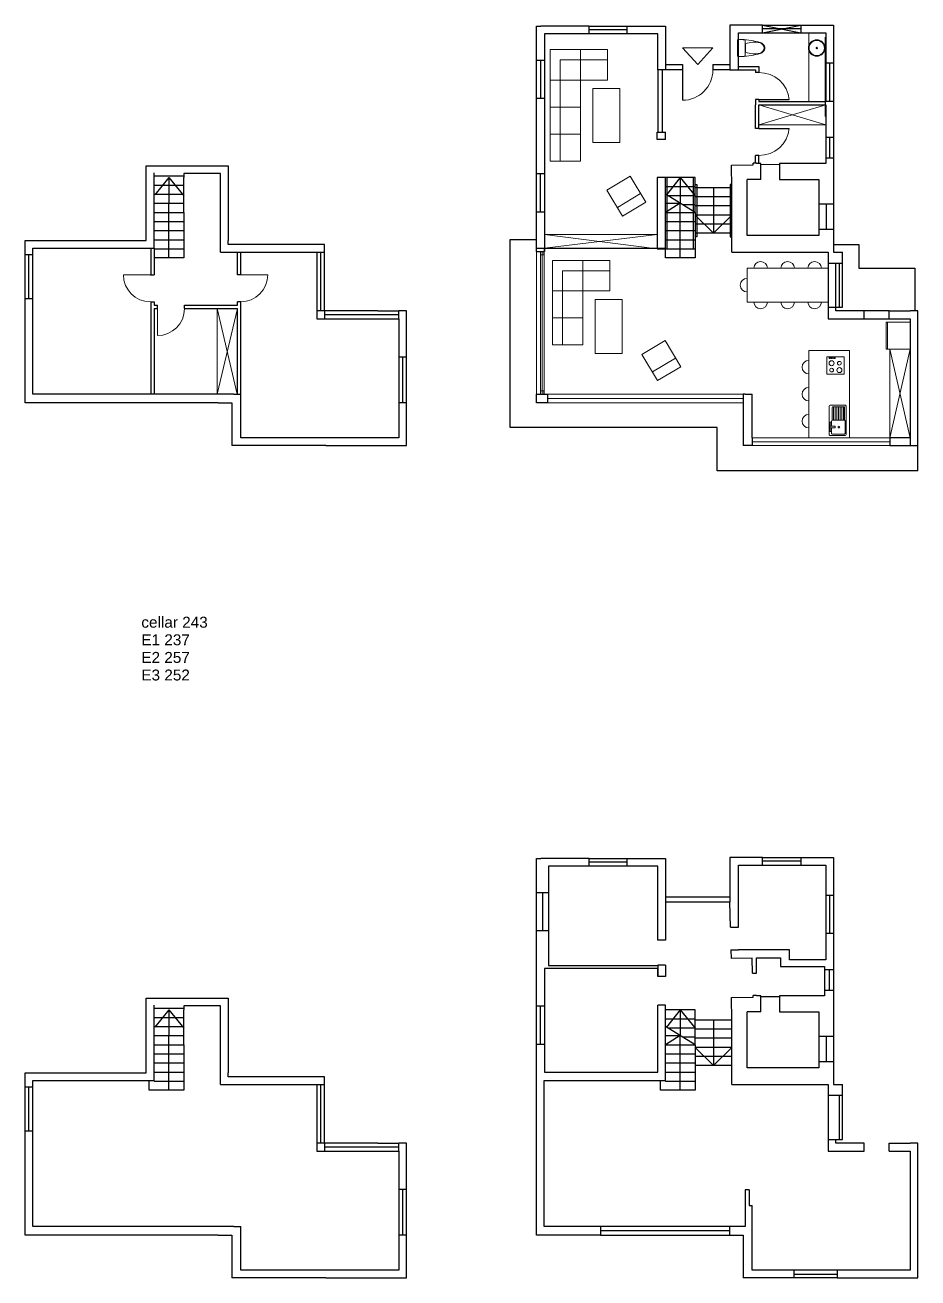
# Model space of a CAD drawing. Header units: millimetres. Extents: x -627 to 20370, y 1538 to 15679.
# Drawn here: x 380 to 3024, y 1613 to 5325 of the extents above; entities that cross this region are included whole.
import ezdxf

# ---------------------------------------------------------------- set-up
doc = ezdxf.new("R2010")
doc.units = ezdxf.units.MM
for name, color, linetype, lineweight in [('A730G3', 7, 'Continuous', 0), ('A732G3', 7, 'Continuous', 0), ('blue', 160, 'Continuous', 5), ('new', 3, 'Continuous', 30)]:
    doc.layers.add(name, color=color, linetype=linetype, lineweight=lineweight)
doc.layers.add('Hidden', color=5, linetype='Continuous')
doc.styles.get("Standard").update_dxf_attribs({"font": 'Arial.ttf'})

# ---------------------------------------------------------------- blocks, each defined once
blk = doc.blocks.new('*B5')
at = {"layer": 'A732G3', "color": 0, "linetype": 'ByBlock'}
for p, q in [((-419.999131, 0), (419.999131, 0)), ((-449.999129, -30.010417), (-449.846351, -470.010417)), ((-405.000869, -95), (-405.000869, -445)), ((-405.000869, -96.530757), (-405.000869, -100)), ((-217.622859, -75), (-385.000869, -75)), ((-57.831566, -19.322343), (-327.831566, -19.322343)), ((-327.831566, -19.322343), (-327.831566, -56.792912)), ((-327.831566, -56.792912), (-217.622859, -56.792912)), ((-175.732249, -25.788262), (-217.622859, -25.788262)), ((-217.622859, -25.788262), (-217.622859, -180.862354)), ((-217.622859, -180.862354), (-175.732249, -180.862354)), ((-175.732249, -180.862354), (-175.732249, -25.788262)), ((-175.732249, -56.792912), (-57.831566, -56.792912)), ((-175.732249, -75), (-27.566629, -75)), ((-57.831566, -56.792912), (-57.831566, -19.322343)), ((-27.566629, -75), (-19.441629, -75)), ((0.406493, -92.539906), (377.033637, -92.539906)), ((0.558371, -95), (0.558371, -425)), ((0.558371, -95.000004), (0.558371, -100)), ((405.158637, -125), (0.558371, -125)), ((0.558371, -175), (405.158637, -175)), ((405.158637, -225), (0.558371, -225)), ((405.158637, -275), (0.558371, -275)), ((0.558371, -325), (405.158637, -325)), ((377.033637, -92.539906), (385.158637, -92.539906)), ((405.158637, -112.539906), (405.158637, -117.539906)), ((405.158637, -117.539906), (405.158637, -431.040681)), ((449.999131, -30), (449.999131, -470)), ((419.999131, -500), (-419.846353, -500)), ((-405.000869, -450), (-405.000869, -445)), ((-405.000869, -450), (-405.000869, -455)), ((-385.000869, -475), (-376.875869, -475)), ((-385.00085, -475), (-27.566629, -475)), ((-27.566629, -475), (-19.441629, -475)), ((377.033637, -456.040681), (0.531277, -456.040681)), ((405.158637, -375), (0.558371, -375)), ((0.558371, -425), (405.158637, -425)), ((0.558371, -425), (0.558371, -455)), ((0.558371, -450), (0.558371, -455)), ((385.158637, -456.040681), (377.033637, -456.040681)), ((405.158637, -431.040681), (405.158637, -436.040681))]:
    blk.add_line(p, q, dxfattribs=at)
blk.add_circle((-199.709114, -289.849898), 26.039807, dxfattribs=at)
for centre, radius, start, end in [((-419.999131, -30), 30, 90, 180.0198944444), ((-385.000869, -95), 20, 90, 180), ((-19.441629, -95), 20, 0, 90), ((385.158637, -112.539906), 20, 0, 90), ((419.999131, -30), 30, 0, 90), ((-419.846353, -470), 30, 180.0198944444, 270), ((-385.000869, -455), 20, 180, 270), ((-19.441629, -455), 20, 270, 0), ((385.158637, -436.040681), 20, 270, 0), ((419.999131, -470), 30, 270, 0)]:
    blk.add_arc(centre, radius, start, end, dxfattribs=at)
blk = doc.blocks.new('KITCHEN0004')
at = {"color": 0, "linetype": 'ByBlock'}
blk.add_blockref('*B5', (0, 0), dxfattribs=at)
blk = doc.blocks.new('*B7')
at = {"layer": 'A730G3', "color": 0, "linetype": 'ByBlock'}
for p, q in [((-255, 0), (-255, -510)), ((255, 0), (-255, 0)), ((255, -510), (255, 0)), ((-255, -510), (255, -510))]:
    blk.add_line(p, q, dxfattribs=at)
for centre, radius in [((-137.67705, -142.60926), 74.052), ((-137.67705, -372.10926), 55.539), ((66.32295, -372.10926), 74.052), ((66.32295, -142.60926), 55.539), ((219.32295, -280.30518), 12.75), ((219.32295, -331.30518), 12.75), ((219.32295, -382.30518), 12.75), ((219.32295, -433.30518), 12.75)]:
    blk.add_circle(centre, radius, dxfattribs=at)
blk = doc.blocks.new('KITCHEN0017')
at = {"color": 0, "linetype": 'ByBlock'}
blk.add_blockref('*B7', (0, 0), dxfattribs=at)
blk = doc.blocks.new('toilete')
at = {"linetype": 'Continuous'}
for p, q in [((24.5, 0), (-24.5, 0)), ((23.3, -22.5), (-23.3, -22.5)), ((-12, -23.5), (12, -23.5))]:
    blk.add_line(p, q, dxfattribs=at)
blk.add_lwpolyline([(23.3, -22.5), (24.5, -16.8), (25.2, -11.4), (25.2, -5.6), (24.5, 0)])
for start, end in [(170.5377, 187.7399), (187.7399, 195.822)]:
    blk.add_arc((26.2, -8.5), 51.5, start, end, dxfattribs=at)
for centre, radius, start, end in [((177.4, -7.8), 202.5, 181.2224, 197.2477), ((49.8, -49.3), 66.9, 157.3737, 194.7786), ((-49.8, -49.3), 66.9, 345.2214, 22.6263), ((-177.4, -7.8), 202.5, 342.7523, 358.7776), ((1.4, -62.5), 18.2, 197.2477, 249.5476), ((2.6, -61.7), 18.1, 194.7786, 226.8543), ((-1.4, -62.5), 18.2, 290.4524, 342.7523), ((-2.6, -61.7), 18.1, 313.1457, 345.2214), ((0, -64.5), 14.3, 226.8543, 313.1457), ((0, -66.1), 14.3, 249.5476, 290.4524)]:
    blk.add_arc(centre, radius, start, end)

msp = doc.modelspace()

# ---------------------------------------------------------------- linework, layer by layer
for p, q in [((2050.5, 5321.7), (1907.5, 5321.7)), ((1918.5, 5298.7), (1918.5, 4883.7)), ((2050.5, 5298.7), (1918.5, 5298.7)), ((2493.2, 5191.7), (2493.2, 5301.7)), ((2493.2, 5301.7), (2564.2, 5301.7)), ((2564.2, 5301.7), (2677.2, 5301.7)), ((2677.2, 5301.7), (2751.2, 5301.7)), ((2749.5, 5288.7), (2749.5, 5243.7)), ((2751.2, 5301.7), (2751.2, 5211.7)), ((2749.5, 5243.7), (2749.5, 5104.7)), ((1918.5, 5219.7), (1894.5, 5219.7)), ((2751.2, 5211.7), (2751.2, 5098.7)), ((2327, 5191.7), (2276.5, 5191.7)), ((2467.5, 5191.7), (2417, 5191.7)), ((2749.5, 5104.7), (2749.5, 5053.7)), ((2751.2, 5088.7), (2751.2, 4914.9)), ((2276.5, 4985.7), (2251.5, 4985.7)), ((2276.5, 4985.7), (2276.5, 5007.7)), ((2471.9, 4909.7), (2535.9, 4910.9)), ((2473.2, 4842.7), (2471.9, 4909.7)), ((2535.9, 4910.9), (2535.8, 4915.9)), ((2751.2, 4914.9), (2614.5, 4914.9)), ((2614.5, 4914.9), (2614.5, 4866.9)), ((762.1, 4663.7), (762.1, 4886.7)), ((762.1, 4877.7), (850.1, 4877.7)), ((1918.5, 4883.7), (1918.5, 4770.7)), ((1918.5, 4770.7), (1918.5, 4653.7)), ((1424.7, 4477.7), (1486.7, 4477.7)), ((3001.2, 4454.7), (3001.2, 4078.7)), ((952.1, 4205.7), (992.1, 4205.7)), ((992.1, 4205.7), (992.1, 4101.7)), ((1894.5, 4205.7), (1894.5, 4230.7)), ((1894.5, 4230.7), (1927.5, 4230.7)), ((1927.5, 4205.7), (1894.5, 4205.7)), ((1927.5, 4230.7), (1927.5, 4205.7)), ((2050.5, 2855.9), (1907.5, 2855.9)), ((2467.5, 2725.9), (2276.5, 2725.9)), ((2468.9, 2651.9), (2467.5, 2725.8)), ((2533.7, 2560.1), (2470.7, 2558.9)), ((2534.5, 2516.1), (2533.7, 2560.1)), ((2535.9, 2445.1), (2535.8, 2450.1)), ((762.1, 2197.9), (762.1, 2420.9)), ((2471.9, 2443.9), (2535.9, 2445.1)), ((2473.2, 2376.9), (2471.9, 2443.9)), ((762.1, 2411.9), (850.1, 2411.9)), ((1424.7, 2011.9), (1486.7, 2011.9)), ((2524.5, 1873.9), (2524.5, 1827.9)), ((2524.5, 1827.9), (2533.2, 1827.9)), ((952.1, 1739.9), (992.1, 1739.9)), ((992.1, 1739.9), (992.1, 1635.9))]:
    msp.add_line(p, q)
for points in [[(1894.5, 4653.7), (1894.5, 5321.7), (1907.5, 5321.7)], [(2163.5, 5298.7), (2050.5, 5298.7), (2050.5, 5321.7), (2163.5, 5321.7)], [(2163.5, 5310.2), (2050.5, 5310.2)], [(2253.5, 5191.7), (2253.5, 5298.7), (2163.5, 5298.7), (2163.5, 5321.7), (2253.5, 5321.7)], [(2253.5, 5321.7), (2276.5, 5321.7), (2276.5, 5191.7)], [(2564.2, 5301.7), (2564.2, 5324.7), (2467.5, 5324.7), (2467.5, 5191.7)], [(2564.2, 5324.7), (2677.2, 5324.7), (2677.2, 5301.7)], [(2677.2, 5313.2), (2564.2, 5313.2)], [(2677.2, 5324.7), (2751.2, 5324.7), (2774.2, 5324.7), (2774.2, 5211.7), (2751.2, 5211.7)], [(1906.5, 5219.7), (1906.5, 5106.7)], [(2276.5, 5207.7), (2327, 5207.7)], [(2417, 5207.7), (2467.5, 5207.7)], [(2774.2, 5211.7), (2774.2, 5098.7), (2751.2, 5098.7)], [(2762.7, 5211.7), (2762.7, 5098.7)], [(2276.5, 5191.7), (2253.5, 5191.7)], [(2467.5, 5191.7), (2493.2, 5191.7)], [(1918.5, 5106.7), (1894.5, 5106.7)], [(2774.2, 5098.7), (2774.2, 5020.7)], [(2774.2, 5020.7), (2774.2, 4651.7)], [(2251.5, 4985.7), (2251.5, 5007.7), (2276.5, 5007.7)], [(2751.2, 4992.9), (2774.2, 4992.9)], [(2762.7, 4992.9), (2762.7, 4930.9)], [(739.1, 4686.7), (739.1, 4884.7), (739.1, 4907.7), (958.7, 4907.7), (981.7, 4907.7), (981.7, 4686.7)], [(2546.5, 4915.9), (2535.8, 4915.9)], [(2558.5, 4866.9), (2558.5, 4914.9), (2546.5, 4914.9), (2546.5, 4915.9)], [(2751.2, 4930.9), (2774.2, 4930.9)], [(958.7, 4651.7), (958.7, 4801.7), (958.7, 4884.7), (850.1, 4884.7), (850.1, 4872.7)], [(1918.5, 4883.7), (1894.5, 4883.7)], [(1906.5, 4770.7), (1906.5, 4883.7)], [(2730.5, 4866.9), (2730.5, 4700.9), (2518.5, 4700.9), (2518.5, 4866.9)], [(2558.5, 4866.9), (2518.5, 4866.9)], [(2614.5, 4866.9), (2730.5, 4866.9)], [(2774.2, 4793.9), (2730.5, 4793.9)], [(2752.4, 4793.9), (2752.4, 4719.9)], [(1918.5, 4770.7), (1894.5, 4770.7)], [(2730.5, 4719.9), (2774.2, 4719.9)], [(380.1, 4663.7), (380.1, 4686.7), (739.1, 4686.7)], [(1266.7, 4651.7), (1266.7, 4674.7), (981.7, 4674.7), (981.7, 4686.7)], [(952.1, 4205.7), (403.1, 4205.7), (380.1, 4205.7), (380.1, 4663.7)], [(403.1, 4643.7), (380.1, 4643.7)], [(391.6, 4513.7), (391.6, 4643.7)], [(403.1, 4230.7), (403.1, 4663.7), (762.1, 4663.7)], [(570.1, 4230.7), (403.1, 4230.7), (403.1, 4651.7)], [(762.1, 4661.7), (762.1, 4663.7)], [(958.7, 4651.7), (1243.7, 4651.7), (1243.7, 4619.7)], [(1243.7, 4651.7), (1266.7, 4651.7)], [(1255.2, 4651.7), (1255.2, 4477.7)], [(1266.7, 4477.7), (1266.7, 4651.7)], [(1894.5, 4653.7), (1918.5, 4653.7)], [(2473.2, 4651.7), (2758.2, 4651.7), (2758.2, 4619.7), (2801.2, 4619.7), (2801.2, 4651.7)], [(2774.2, 4651.7), (2801.2, 4651.7)], [(1243.7, 4619.7), (1243.7, 4454.7)], [(2758.2, 4619.7), (2758.2, 4488.7), (2801.2, 4488.7), (2801.2, 4619.7)], [(2791.2, 4619.7), (2791.2, 4488.7)], [(403.1, 4513.7), (380.1, 4513.7)], [(1486.7, 4454.7), (1486.7, 4101.7), (1429.7, 4101.7), (1018.7, 4101.7)], [(1266.7, 4477.7), (1243.7, 4477.7)], [(1243.7, 4454.7), (1486.7, 4454.7)], [(1424.7, 4477.7), (1266.7, 4477.7)], [(1266.7, 4477.7), (1266.7, 4454.7)], [(1486.7, 4466.2), (1266.7, 4466.2)], [(1270.7, 4078.7), (1486.7, 4078.7), (1509.7, 4078.7), (1509.7, 4477.7), (1486.7, 4477.7)], [(1486.7, 4454.7), (1486.7, 4477.7)], [(2758.2, 4488.7), (2758.2, 4454.7), (2865.2, 4454.7), (2865.2, 4474.7)], [(2781.2, 4477.7), (2781.2, 4488.7)], [(2865.2, 4477.7), (2781.2, 4477.7)], [(2865.2, 4454.7), (2865.2, 4477.7)], [(2939.2, 4454.7), (2939.2, 4477.7), (3001.2, 4477.7)], [(2939.2, 4454.7), (3001.2, 4454.7)], [(3001.2, 4078.7), (3001.2, 4078.7), (3024.2, 4078.7), (3024.2, 4477.7), (3001.2, 4477.7)], [(1486.7, 4341.7), (1486.7, 4206.7), (1509.7, 4206.7)], [(1486.7, 4341.7), (1509.7, 4341.7)], [(1498.2, 4341.7), (1498.2, 4206.7)], [(998.1, 4230.7), (570.1, 4230.7)], [(998.1, 4230.7), (1018.7, 4230.7)], [(1018.7, 4101.7), (1018.7, 4230.7)], [(2512.5, 4230.7), (2506.5, 4230.7)], [(2506.5, 4230.7), (2506.5, 4205.7), (2506.5, 4205.7), (2506.5, 4101.7)], [(2512.5, 4230.7), (2533.2, 4230.7)], [(2533.2, 4101.7), (2533.2, 4230.7)], [(992.1, 4101.7), (992.1, 4078.7)], [(2506.5, 4101.7), (2506.5, 4078.7)], [(2533.2, 4101.7), (2533.2, 4078.7), (2506.5, 4078.7)], [(3001.2, 4101.7), (3001.2, 4101.7), (2941.2, 4101.7), (2941.2, 4078.7), (3001.2, 4078.7)], [(1270.7, 4078.7), (1141.7, 4078.7), (992.1, 4078.7)], [(2564.2, 2835.9), (2564.2, 2858.9), (2467.5, 2858.9), (2467.5, 2725.9)], [(2564.2, 2858.9), (2677.2, 2858.9), (2677.2, 2835.9)], [(2677.2, 2858.9), (2751.2, 2858.9), (2774.2, 2858.9), (2774.2, 2745.9), (2751.2, 2745.9)], [(1894.5, 2197.9), (1894.5, 2855.9), (1907.5, 2855.9)], [(2050.5, 2832.9), (1930.5, 2832.9), (1930.5, 2753.9), (1894.5, 2753.9)], [(2163.5, 2832.9), (2050.5, 2832.9), (2050.5, 2855.9), (2163.5, 2855.9)], [(2163.5, 2844.4), (2050.5, 2844.4)], [(2253.5, 2613.9), (2253.5, 2832.9), (2163.5, 2832.9), (2163.5, 2855.9), (2253.5, 2855.9)], [(2253.5, 2855.9), (2276.5, 2855.9), (2276.5, 2725.9)], [(2468.9, 2651.9), (2493.2, 2651.9), (2493.2, 2835.9), (2564.2, 2835.9), (2677.2, 2835.9), (2751.2, 2835.9), (2751.2, 2745.9), (2751.2, 2632.9), (2751.2, 2554.9), (2644.2, 2554.9), (2644.2, 2584.9), (2493.2, 2584.9)], [(2677.2, 2847.4), (2564.2, 2847.4)], [(1930.5, 2753.9), (1930.5, 2640.9), (1894.5, 2640.9)], [(1912.5, 2753.9), (1912.5, 2640.9)], [(2276.5, 2725.9), (2276.5, 2613.9), (2253.5, 2613.9)], [(2276.5, 2741.9), (2467.5, 2741.9)], [(2774.2, 2745.9), (2774.2, 2632.9), (2751.2, 2632.9)], [(2762.7, 2745.9), (2762.7, 2632.9)], [(1930.5, 2640.9), (1930.5, 2538.9), (2253.5, 2538.9)], [(2774.2, 2632.9), (2774.2, 2554.9)], [(2470.2, 2584.9), (2493.2, 2584.9)], [(2470.2, 2584.9), (2470.7, 2558.9)], [(2253.5, 2505.9), (2253.5, 2529.9), (1918.5, 2529.9), (1918.5, 2417.9), (1918.5, 2304.9), (1918.5, 2222.9), (2253.5, 2222.9), (2253.5, 2420.9)], [(2276.5, 2539.9), (2276.5, 2505.9), (2253.5, 2505.9)], [(2276.5, 2539.9), (2253.5, 2539.9), (2253.5, 2505.9)], [(2546.5, 2516.1), (2546.5, 2561.1), (2617.5, 2561.1), (2617.5, 2535.1), (2747.5, 2535.1), (2747.5, 2449.1), (2614.5, 2449.1), (2614.5, 2401.1)], [(2747.5, 2527.1), (2774.2, 2527.1)], [(2760.9, 2527.1), (2760.9, 2465.1)], [(2774.2, 2554.9), (2774.2, 2185.9)], [(2534.5, 2516.1), (2546.5, 2516.1)], [(2546.5, 2450.1), (2535.8, 2450.1)], [(2558.5, 2401.1), (2558.5, 2449.1), (2546.5, 2449.1), (2546.5, 2450.1)], [(2747.5, 2465.1), (2774.2, 2465.1)], [(739.1, 2220.9), (739.1, 2418.9), (739.1, 2441.9), (958.7, 2441.9), (981.7, 2441.9), (981.7, 2220.9)], [(958.7, 2185.9), (958.7, 2335.9), (958.7, 2418.9), (850.1, 2418.9), (850.1, 2406.9)], [(1918.5, 2417.9), (1894.5, 2417.9)], [(1906.5, 2304.9), (1906.5, 2417.9)], [(2276.5, 2420.9), (2253.5, 2420.9)], [(2276.5, 2197.9), (2276.5, 2420.9)], [(2614.5, 2446.1), (2558.5, 2446.1)], [(2730.5, 2401.1), (2730.5, 2235.1), (2518.5, 2235.1), (2518.5, 2401.1)], [(2558.5, 2401.1), (2518.5, 2401.1)], [(2614.5, 2401.1), (2730.5, 2401.1)], [(1918.5, 2304.9), (1894.5, 2304.9)], [(2774.2, 2328.1), (2730.5, 2328.1)], [(2752.4, 2328.1), (2752.4, 2254.1)], [(2730.5, 2254.1), (2774.2, 2254.1)], [(380.1, 2197.9), (380.1, 2220.9), (739.1, 2220.9)], [(952.1, 1739.9), (403.1, 1739.9), (380.1, 1739.9), (380.1, 2197.9)], [(403.1, 1764.9), (403.1, 2197.9), (762.1, 2197.9)], [(762.1, 2195.9), (762.1, 2197.9)], [(1266.7, 2185.9), (1266.7, 2208.9), (981.7, 2208.9), (981.7, 2220.9)], [(2084.5, 1739.9), (1917.5, 1739.9), (1894.5, 1739.9), (1894.5, 2197.9)], [(1917.5, 1764.9), (1917.5, 2197.9), (2276.5, 2197.9)], [(2276.5, 2195.9), (2276.5, 2197.9)], [(403.1, 2177.9), (380.1, 2177.9)], [(391.6, 2047.9), (391.6, 2177.9)], [(570.1, 1764.9), (403.1, 1764.9), (403.1, 2185.9)], [(958.7, 2185.9), (1243.7, 2185.9), (1243.7, 2153.9)], [(1243.7, 2185.9), (1266.7, 2185.9)], [(1243.7, 2153.9), (1243.7, 1988.9)], [(1255.2, 2185.9), (1255.2, 2011.9)], [(1266.7, 2011.9), (1266.7, 2185.9)], [(2084.5, 1764.9), (1917.5, 1764.9), (1917.5, 2185.9)], [(2473.2, 2185.9), (2758.2, 2185.9), (2758.2, 2153.9), (2801.2, 2153.9), (2801.2, 2185.9)], [(2758.2, 2153.9), (2758.2, 2022.9), (2801.2, 2022.9), (2801.2, 2153.9)], [(2774.2, 2185.9), (2801.2, 2185.9)], [(2791.2, 2153.9), (2791.2, 2022.9)], [(403.1, 2047.9), (380.1, 2047.9)], [(1266.7, 2011.9), (1243.7, 2011.9)], [(1424.7, 2011.9), (1266.7, 2011.9)], [(1266.7, 2011.9), (1266.7, 1988.9)], [(1270.7, 1612.9), (1486.7, 1612.9), (1509.7, 1612.9), (1509.7, 2011.9), (1486.7, 2011.9)], [(1486.7, 1988.9), (1486.7, 2011.9)], [(2758.2, 2022.9), (2758.2, 1988.9), (2865.2, 1988.9), (2865.2, 2008.9)], [(2781.2, 2011.9), (2781.2, 2022.9)], [(2865.2, 2011.9), (2781.2, 2011.9)], [(2785.2, 1612.9), (3001.2, 1612.9), (3024.2, 1612.9), (3024.2, 2011.9), (3001.2, 2011.9)], [(2865.2, 1988.9), (2865.2, 2011.9)], [(2939.2, 1988.9), (2939.2, 2011.9), (3001.2, 2011.9)], [(1486.7, 1988.9), (1486.7, 1635.9), (1429.7, 1635.9), (1018.7, 1635.9)], [(1243.7, 1988.9), (1486.7, 1988.9)], [(1486.7, 2000.4), (1266.7, 2000.4)], [(3001.2, 1988.9), (3001.2, 1635.9), (2944.2, 1635.9), (2533.2, 1635.9)], [(2939.2, 1988.9), (3001.2, 1988.9)], [(1486.7, 1875.9), (1486.7, 1740.9), (1509.7, 1740.9)], [(1486.7, 1875.9), (1509.7, 1875.9)], [(1498.2, 1875.9), (1498.2, 1740.9)], [(2524.5, 1873.9), (2512.5, 1873.9), (2512.5, 1764.9), (2466.5, 1764.9)], [(2533.2, 1635.9), (2533.2, 1827.9)], [(998.1, 1764.9), (570.1, 1764.9)], [(998.1, 1764.9), (1018.7, 1764.9)], [(1018.7, 1635.9), (1018.7, 1764.9)], [(2466.5, 1764.9), (2084.5, 1764.9)], [(2084.5, 1764.9), (2084.5, 1739.9)], [(2466.5, 1752.4), (2084.5, 1752.4)], [(2466.5, 1764.9), (2466.5, 1739.9), (2506.5, 1739.9), (2506.5, 1635.9)], [(2084.5, 1739.9), (2466.5, 1739.9)], [(992.1, 1635.9), (992.1, 1612.9)], [(2506.5, 1635.9), (2506.5, 1612.9)], [(2656.2, 1635.9), (2656.2, 1612.9), (2506.5, 1612.9)], [(2785.2, 1635.9), (2785.2, 1612.9), (2656.2, 1612.9)], [(1270.7, 1612.9), (1141.7, 1612.9), (992.1, 1612.9)], [(2656.2, 1624.4), (2785.2, 1624.4)]]:
    msp.add_lwpolyline(points)
at = {"layer": 'blue'}
for p, q in [((2372, 5256.9), (2327, 5256.9)), ((2327, 5256.9), (2372, 5207.7)), ((2372, 5256.9), (2417, 5256.9)), ((2417, 5256.9), (2372, 5207.7)), ((1894.5, 4205.7), (1894.5, 4653.7)), ((1917.5, 4230.7), (1917.5, 4663.7)), ((1917.5, 4230.7), (1917.5, 4651.7)), ((1917.5, 4205.7), (1894.5, 4205.7)), ((2944.2, 4101.7), (2533.2, 4101.7)), ((3001.2, 4101.7), (2944.2, 4101.7))]:
    msp.add_line(p, q, dxfattribs=at)
for points in [[(2701.2, 5301.7), (2701.2, 5098.7)], [(1965, 5221.8), (1965, 5001.8)], [(2025, 5221.8), (1965, 5221.8)], [(2105, 5221.8), (2025, 5221.8)], [(1965, 5141.8), (1965, 4921.8)], [(2553.2, 5028.7), (2751.2, 5028.7), (2553.2, 5088.7), (2751.2, 5088.7), (2553.2, 5028.7)], [(2614.5, 4911.9), (2558.5, 4911.9)], [(2134, 4784.5), (2202.7, 4825.5)], [(1918.5, 4703.7), (2251.5, 4703.7), (1918.5, 4663.7), (1918.5, 4703.7), (2251.5, 4661.7)], [(1906, 4653.7), (1906, 4230.7)], [(1911, 4653.7), (1911, 4230.7)], [(2758.2, 4554.2), (2758.2, 4504.2), (2518.2, 4504.2), (2518.2, 4604.2), (2758.2, 4604.2)], [(751.3, 4584.7), (671.3, 4584.7)], [(1018.7, 4584.7), (1098.7, 4584.7)], [(1972, 4597), (1972, 4377)], [(2032, 4597), (1972, 4597)], [(2112, 4597), (2032, 4597)], [(772.1, 4484.7), (772.1, 4404.7)], [(948.7, 4484.7), (948.7, 4230.7)], [(948.7, 4230.7), (1008.7, 4484.7), (948.7, 4484.7), (1008.4, 4230.7)], [(2999.8, 4444.8), (2929.8, 4444.8), (2929.8, 4364.8), (2999.8, 4364.8)], [(2933.8, 4364.8), (2933.8, 4444.8)], [(2701.2, 4101.7), (2701.2, 4361)], [(2701.2, 4361), (2821.2, 4361), (2821.2, 4101.7), (2701.2, 4101.7)], [(3001.2, 4364.7), (2941.2, 4364.7), (2941.2, 4101.7), (3001.2, 4101.7), (2941.2, 4364.7)], [(3001.2, 4364.7), (2941.2, 4101.7)], [(2237.8, 4297.1), (2306.5, 4338.1)], [(2506.5, 4230.7), (1927.5, 4230.7)], [(2506.5, 4218.2), (1927.5, 4218.2)], [(1927.5, 4205.7), (2506.5, 4205.7)], [(2533.2, 4090.2), (2941.2, 4090.2)], [(3001.2, 4078.7), (3001.2, 4078.7), (2533.2, 4078.7)]]:
    msp.add_lwpolyline(points, dxfattribs=at)
for points in [[(1935, 5251.8), (1935, 5161.8), (2025, 5161.8), (2025, 5251.8)], [(2025, 5251.8), (2025, 5161.8), (2105, 5161.8), (2105, 5251.8)], [(1935, 5081.8), (2025, 5081.8), (2025, 5161.8), (1935, 5161.8)], [(2141.7, 4976.4), (2061.7, 4976.4), (2061.7, 5136.4), (2141.7, 5136.4)], [(1935, 5001.8), (2025, 5001.8), (2025, 5081.8), (1935, 5081.8)], [(1935, 4921.8), (2025, 4921.8), (2025, 5001.8), (1935, 5001.8)], [(2218.1, 4799.7), (2172, 4877), (2103.3, 4836), (2149.4, 4758.7)], [(1906, 4643.7), (1916, 4643.7), (1916, 4653.7), (1906, 4653.7)], [(1942, 4627), (1942, 4537), (2032, 4537), (2032, 4627)], [(2032, 4627), (2032, 4537), (2112, 4537), (2112, 4627)], [(1942, 4457), (2032, 4457), (2032, 4537), (1942, 4537)], [(2148.7, 4351.6), (2068.7, 4351.6), (2068.7, 4511.6), (2148.7, 4511.6)], [(1942, 4377), (2032, 4377), (2032, 4457), (1942, 4457)], [(2321.9, 4312.4), (2275.8, 4389.7), (2207, 4348.7), (2253.1, 4271.4)], [(1906, 4230.7), (1916, 4230.7), (1916, 4240.7), (1906, 4240.7)]]:
    msp.add_lwpolyline(points, close=True, dxfattribs=at)
for radius in [24.5, 22.5, 2]:
    msp.add_circle((2724.5, 5256.7), radius, dxfattribs=at)
for centre, radius, start, end in [((2327, 5191.7), 90, 270, 359.9994), ((2554.6, 5094.6), 89.1, 5.8369, 90.896), ((2554.6, 5027.7), 89.1, 269.104, 354.1631), ((2558.2, 4604.2), 20, 0, 180), ((2638.2, 4604.2), 20, 0, 180), ((2718.2, 4604.2), 20, 0, 180), ((751.3, 4584.7), 80, 180, 270), ((1018.7, 4584.7), 80, 270, 0), ((2518.2, 4554.2), 20, 90, 270), ((2558.2, 4504.2), 20, 180, 0), ((2638.2, 4504.2), 20, 180, 0), ((2718.2, 4504.2), 20, 180, 0), ((772.1, 4484.7), 80, 270, 0), ((2701.2, 4311.3), 20, 90, 270), ((2701.2, 4231.3), 20, 90, 270), ((2701.2, 4151.3), 20, 90, 270)]:
    msp.add_arc(centre, radius, start, end, dxfattribs=at)
at = {"layer": 'Hidden'}
for p, q in [((806.1, 4872.7), (764.8, 4822)), ((806.1, 4872.7), (806.1, 4796.7)), ((806.1, 4872.7), (850.1, 4818.7)), ((850.1, 4842.7), (850.1, 4872.7)), ((762.1, 4850.7), (850.1, 4850.7)), ((850.1, 4769.7), (850.1, 4842.7)), ((762.1, 4823.7), (850.1, 4823.7)), ((762.1, 4796.7), (850.1, 4796.7)), ((806.1, 4634.7), (806.1, 4796.7)), ((762.1, 4769.7), (850.1, 4769.7)), ((850.1, 4769.7), (850.1, 4742.7)), ((762.1, 4742.7), (850.1, 4742.7)), ((762.1, 4715.7), (850.1, 4715.7)), ((850.1, 4742.7), (850.1, 4715.7)), ((850.1, 4715.7), (850.1, 4688.7)), ((1816.2, 4132.7), (1816.2, 4689.7)), ((1816.2, 4689.7), (1894.5, 4689.7)), ((1894.5, 4663.7), (2276.5, 4663.7)), ((2429.2, 4132.7), (1816.2, 4132.7)), ((2429.2, 4003.7), (2429.2, 4132.7)), ((3024.2, 4003.7), (3024.2, 4078.7)), ((3024.2, 4003.7), (2429.2, 4003.7)), ((762.1, 2384.9), (850.1, 2384.9)), ((806.1, 2406.9), (764.8, 2356.2)), ((806.1, 2406.9), (850.1, 2352.9)), ((806.1, 2406.9), (806.1, 2330.9)), ((850.1, 2376.9), (850.1, 2406.9)), ((850.1, 2303.9), (850.1, 2376.9)), ((762.1, 2357.9), (850.1, 2357.9)), ((762.1, 2330.9), (850.1, 2330.9)), ((762.1, 2303.9), (850.1, 2303.9)), ((806.1, 2168.9), (806.1, 2330.9)), ((850.1, 2303.9), (850.1, 2276.9)), ((762.1, 2276.9), (850.1, 2276.9)), ((850.1, 2276.9), (850.1, 2249.9)), ((762.1, 2249.9), (850.1, 2249.9)), ((850.1, 2249.9), (850.1, 2222.9))]:
    msp.add_line(p, q, dxfattribs=at)
for points in [[(2276.5, 4663.7), (2276.5, 4872.7)], [(2364.5, 4769.7), (2364.5, 4842.7), (2364.5, 4872.7), (2276.5, 4872.7)], [(2320.5, 4872.7), (2279.2, 4822)], [(2320.5, 4872.7), (2320.5, 4796.7)], [(2320.5, 4872.7), (2364.5, 4818.7)], [(2364.5, 4845.7), (2276.5, 4845.7)], [(2473.2, 4815.7), (2473.2, 4842.7), (2364.5, 4842.7)], [(2418.9, 4842.7), (2418.9, 4707.7), (2473.2, 4761.7)], [(2364.5, 4769.7), (2276.5, 4823.7)], [(2276.5, 4796.7), (2320.5, 4796.7)], [(2320.5, 4796.7), (2276.5, 4769.7)], [(2364.5, 4818.7), (2284.7, 4818.7)], [(2320.5, 4634.7), (2320.5, 4796.7)], [(2364.5, 4791.7), (2328.7, 4791.7)], [(2473.2, 4788.7), (2473.2, 4815.7), (2364.5, 4815.7)], [(2473.2, 4761.7), (2473.2, 4788.7), (2364.5, 4788.7)], [(2276.5, 4769.7), (2364.5, 4769.7), (2364.5, 4742.7)], [(2473.2, 4734.7), (2473.2, 4761.7), (2364.5, 4761.7)], [(2364.5, 4761.7), (2418.9, 4707.7)], [(2276.5, 4742.7), (2364.5, 4742.7), (2364.5, 4715.7)], [(2276.5, 4715.7), (2364.5, 4715.7), (2364.5, 4688.7)], [(2473.2, 4707.7), (2473.2, 4734.7), (2364.5, 4734.7)], [(762.1, 4688.7), (850.1, 4688.7), (850.1, 4661.7)], [(2276.5, 4688.7), (2364.5, 4688.7), (2364.5, 4661.7)], [(2473.2, 4651.7), (2473.2, 4707.7), (2364.5, 4707.7)], [(762.1, 4661.7), (850.1, 4661.7)], [(850.1, 4661.7), (850.1, 4634.7), (762.1, 4634.7)], [(2276.5, 4661.7), (2276.5, 4663.7)], [(2364.5, 4661.7), (2364.5, 4634.7), (2276.5, 4634.7), (2276.5, 4634.7), (2276.5, 4662.7)], [(2276.5, 4661.7), (2364.5, 4661.7)], [(2774.2, 4674.7), (2849.2, 4674.7)], [(2849.2, 4674.7), (2849.2, 4604.7), (3015.2, 4604.7), (3015.2, 4476.7)], [(2364.5, 2303.9), (2364.5, 2376.9), (2364.5, 2406.9), (2276.5, 2406.9)], [(2364.5, 2379.9), (2276.5, 2379.9)], [(2320.5, 2406.9), (2279.2, 2356.2)], [(2320.5, 2406.9), (2320.5, 2330.9)], [(2320.5, 2406.9), (2364.5, 2352.9)], [(2473.2, 2349.9), (2473.2, 2376.9), (2364.5, 2376.9)], [(2418.9, 2376.9), (2418.9, 2241.9), (2473.2, 2295.9)], [(2364.5, 2303.9), (2276.5, 2357.9)], [(2364.5, 2352.9), (2284.7, 2352.9)], [(2473.2, 2322.9), (2473.2, 2349.9), (2364.5, 2349.9)], [(2276.5, 2330.9), (2320.5, 2330.9)], [(2320.5, 2330.9), (2276.5, 2303.9)], [(2276.5, 2303.9), (2364.5, 2303.9), (2364.5, 2276.9)], [(2320.5, 2168.9), (2320.5, 2330.9)], [(2364.5, 2325.9), (2328.7, 2325.9)], [(2473.2, 2295.9), (2473.2, 2322.9), (2364.5, 2322.9)], [(2276.5, 2276.9), (2364.5, 2276.9), (2364.5, 2249.9)], [(2473.2, 2268.9), (2473.2, 2295.9), (2364.5, 2295.9)], [(2364.5, 2295.9), (2418.9, 2241.9)], [(2473.2, 2241.9), (2473.2, 2268.9), (2364.5, 2268.9)], [(2276.5, 2249.9), (2364.5, 2249.9), (2364.5, 2222.9)], [(2473.2, 2185.9), (2473.2, 2241.9), (2364.5, 2241.9)], [(850.1, 2195.9), (850.1, 2168.9), (762.1, 2168.9), (747.1, 2168.9), (747.1, 2197.9)], [(762.1, 2222.9), (850.1, 2222.9), (850.1, 2195.9)], [(762.1, 2195.9), (850.1, 2195.9)], [(2364.5, 2195.9), (2364.5, 2168.9), (2276.5, 2168.9), (2261.5, 2168.9), (2261.5, 2197.9)], [(2276.5, 2222.9), (2364.5, 2222.9), (2364.5, 2195.9)], [(2276.5, 2195.9), (2364.5, 2195.9)]]:
    msp.add_lwpolyline(points, dxfattribs=at)
at = {"layer": 'new'}
for points in [[(2564.2, 5301.7), (2677.2, 5324.7)], [(2564.2, 5324.7), (2677.2, 5301.7)], [(2327, 5207.7), (2327, 5191.7)], [(2417, 5207.7), (2417, 5191.7)], [(2493.2, 5201.7), (2553.2, 5201.7), (2553.2, 5183.7)], [(2253.5, 5191.7), (2253.5, 5007.7)], [(2266.5, 5191.7), (2266.5, 5007.7)], [(2327, 5191.7), (2327, 5101.7)], [(2493.2, 5191.7), (2543.2, 5191.7), (2543.2, 5183.7)], [(2553.2, 5183.7), (2543.2, 5183.7)], [(2553.2, 5103.7), (2543.2, 5103.7)], [(2543.2, 5103.7), (2543.2, 5088.7)], [(2543.2, 5018.7), (2543.2, 5088.7)], [(2553.2, 5103.7), (2643.2, 5103.7)], [(2553.2, 5103.7), (2553.2, 5098.7), (2751.2, 5098.7)], [(2553.2, 5018.7), (2553.2, 5088.7)], [(2553.2, 5088.7), (2751.2, 5088.7)], [(2553.2, 5088.7), (2751.2, 5088.7)], [(2553.2, 5018.7), (2543.2, 5018.7)], [(2553.2, 5018.7), (2643.2, 5018.7)], [(2543.2, 4915.9), (2543.2, 4938.7)], [(2553.2, 4938.7), (2543.2, 4938.7)], [(2553.2, 4914.9), (2553.2, 4938.7)], [(2276.5, 4872.7), (2251.5, 4872.7), (2251.5, 4661.7), (2281.5, 4661.7)], [(2281.5, 4661.7), (2281.5, 4872.7)], [(2359.5, 4661.7), (2359.5, 4872.7)], [(2364.5, 4852.7), (2369.5, 4852.7), (2369.5, 4707.7), (2369.5, 4697.7), (2364.5, 4697.7)], [(2473.2, 4852.7), (2468.2, 4852.7), (2468.2, 4707.7), (2468.2, 4697.7), (2473.2, 4697.7)], [(752.1, 4663.7), (752.1, 4584.7)], [(762.1, 4663.7), (762.1, 4584.7)], [(1008.7, 4584.7), (1008.7, 4651.7)], [(1018.7, 4584.7), (1018.7, 4651.7)], [(2781.2, 4488.7), (2781.2, 4619.7)], [(751.3, 4584.7), (762.1, 4584.7)], [(1018.7, 4584.7), (1008.7, 4584.7)], [(751.3, 4504.7), (762.1, 4504.7)], [(752.1, 4504.7), (752.1, 4230.7)], [(762.1, 4504.7), (762.1, 4494.7)], [(762.1, 4494.7), (772.1, 4494.7)], [(772.1, 4484.7), (772.1, 4494.7)], [(852.1, 4484.7), (852.1, 4494.7)], [(852.1, 4494.7), (1008.7, 4494.7)], [(1008.7, 4494.7), (1008.7, 4504.7)], [(1018.7, 4504.7), (1008.7, 4504.7)], [(1018.7, 4230.7), (1018.7, 4504.7)], [(762.1, 4484.7), (772.1, 4484.7)], [(762.1, 4484.7), (762.1, 4230.7)], [(852.1, 4484.7), (1008.7, 4484.7)], [(1008.7, 4230.7), (1008.7, 4484.7)], [(2939.2, 4477.7), (2865.2, 4477.7)], [(2865.2, 4454.7), (2939.2, 4454.7)]]:
    msp.add_lwpolyline(points, dxfattribs=at)

# ---------------------------------------------------------------- block references
at = {"layer": 'blue', "rotation": 90.00000204045338}
msp.add_blockref('toilete', (2490.2, 5256.7), dxfattribs=at)
at = {"layer": 'blue', "yscale": 0.1000000000003638, "zscale": 0.1000000000003638}
for name, p, xscale, rotation in [('KITCHEN0017', (2805.8, 4316.2), -0.1000000000003638, 270), ('KITCHEN0004', (2761.2, 4153.6), 0.1000000000003638, 89.99999999999997)]:
    msp.add_blockref(name, p, dxfattribs=dict(at, xscale=xscale, rotation=rotation))

# ---------------------------------------------------------------- texts
for s, p in [('cellar 243', (724.4, 3539.3)), ('E1 237', (724.4, 3487.2)), ('E2 257', (724.4, 3435)), ('E3 252', (724.4, 3382.9))]:
    msp.add_text(s, height=32.46).set_placement(p)

doc.saveas('drawing.dxf')
